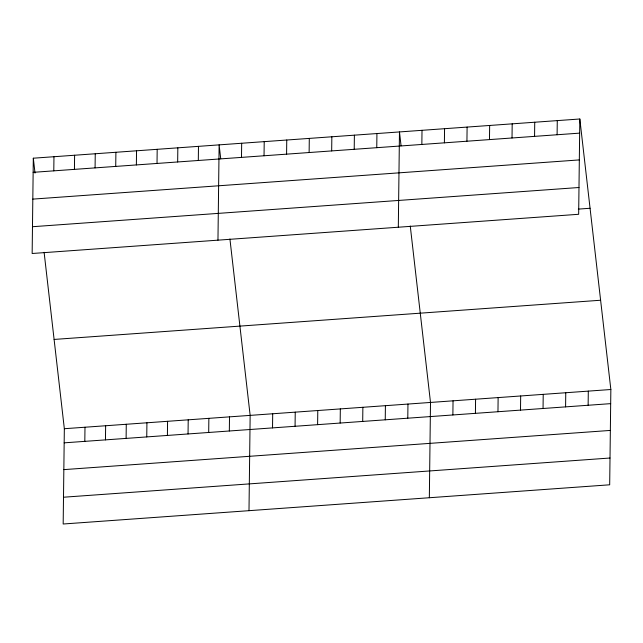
<?xml version="1.0" encoding="UTF-8"?>
<svg xmlns="http://www.w3.org/2000/svg" width="643" height="643" viewBox="0 0 643 643"><rect width="100%" height="100%" fill="white"/><g stroke="black" fill="none" stroke-linecap="round" stroke-linejoin="round"><path stroke-width="0.96" d="M33.315 158.202L32.15 253.495L578.66 214.288L579.825 118.995L33.315 158.202L35.019 173.08M53.787 170.853L53.964 156.715M44.11 252.305L64.34 428.712L63.175 524.005L609.685 484.798L610.85 389.505L579.825 118.995M74.435 169.374L74.604 155.236M84.812 441.363L84.989 427.225M95.076 167.887L95.252 153.757M105.46 439.884L105.637 425.746M115.724 166.408L115.901 152.278M126.108 438.397L126.277 424.267M136.372 164.929L136.541 150.792M146.749 436.918L146.925 422.789M157.021 163.451L157.189 149.313M167.397 435.44L167.574 421.302M177.661 161.964L177.838 147.834M188.045 433.961L188.214 419.823M198.309 160.485L198.478 146.355M208.694 432.474L208.862 418.344M217.961 240.169L219.126 144.868L220.718 158.757M229.334 430.995L229.511 416.865M241.495 157.39L241.672 143.252M248.994 510.679L250.151 415.378L229.921 238.979M264.04 155.767L264.217 141.637M272.528 427.9L272.696 413.762M286.585 154.151L286.754 140.021M295.065 426.277L295.241 412.147M309.13 152.536L309.299 138.398M317.61 424.661L317.787 410.531M331.675 150.92L331.844 136.782M340.155 423.046L340.332 408.908M354.213 149.305L354.389 135.167M362.7 421.43L362.869 407.292M376.758 147.681L376.935 133.551M385.245 419.815L385.414 405.677M398.314 227.228L399.472 131.936L401.071 145.816M407.783 418.191L407.959 404.061M421.848 144.45L422.017 130.312M429.339 497.738L430.505 402.446L410.266 226.039M444.393 142.834L444.562 128.696M452.873 414.96L453.042 400.822M466.931 141.219L467.107 127.081M475.418 413.345L475.587 399.207M489.476 139.595L489.653 125.465M497.963 411.729L498.132 397.591M512.021 137.98L512.19 123.85M520.5 410.105L520.677 395.975M534.566 136.364L534.735 122.226M543.046 408.49L543.222 394.36M557.103 134.749L557.28 120.611M565.591 406.874L565.76 392.736M588.136 405.259L588.305 391.121M33.139 172.332L579.648 133.133M32.817 199.113L579.327 159.914M32.48 226.714L578.989 187.507M578.298 209.112L590.065 208.268M54.1 339.44L600.61 300.241M64.34 428.712L610.85 389.505M64.171 442.842L610.681 403.643M63.842 469.623L610.352 430.424M63.504 497.224L610.014 458.017"/></g></svg>
